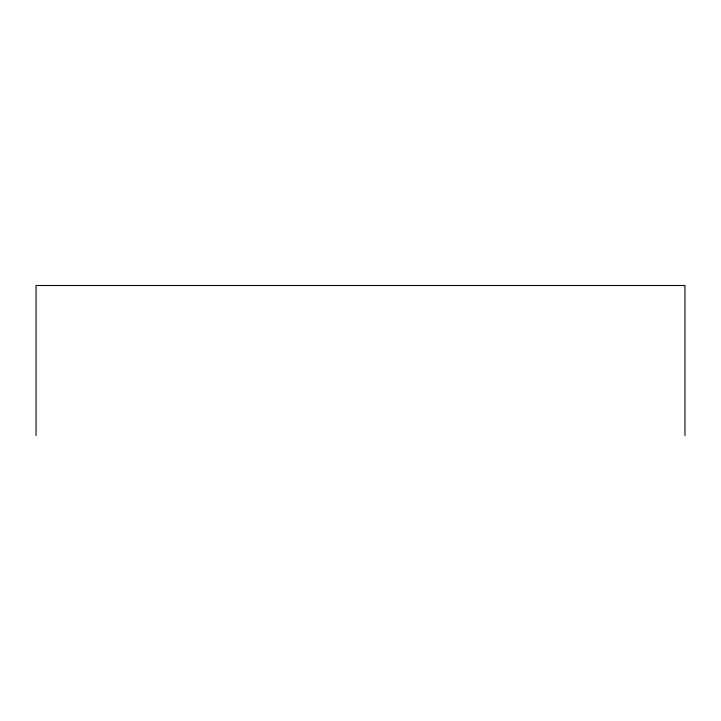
<?xml version="1.0" encoding="UTF-8"?>
<svg xmlns="http://www.w3.org/2000/svg" width="721" height="721" viewBox="0 0 721 721"><rect width="100%" height="100%" fill="white"/><g stroke="black" fill="none" stroke-linecap="round" stroke-linejoin="round"><path stroke-width="1.08" d="M684.95 435.502L684.95 285.498L36.05 285.498L36.05 435.502"/></g></svg>
